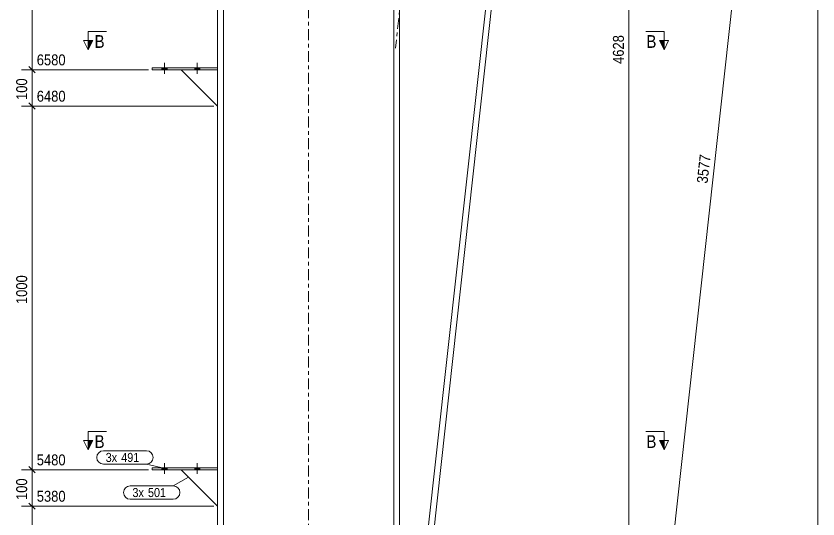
# Model space of a CAD drawing. Header units: millimetres. Extents: x 2 to 579, y 1 to 825.
# Drawn here: x 161.4 to 381.8, y 281.4 to 419.7 of the extents above; entities that cross this region are included whole.
import ezdxf

# ---------------------------------------------------------------- set-up
doc = ezdxf.new("R2010")
doc.units = ezdxf.units.MM
for name, pattern in [('XKITLINE00', [0]), ('XKITLINE01', [4, 1, -1, 1, -1]), ('XKITLINE03', [6, 3, -1, 1, -1])]:
    doc.linetypes.add(name, pattern=pattern)
for name, color, linetype, lineweight in [('Bolt', 3, 'Continuous', 0), ('Dimensions', 7, 'Continuous', 0), ('Part', 2, 'Continuous', 0), ('PartMark', 7, 'Continuous', 0), ('Section', 6, 'Continuous', 0)]:
    doc.layers.add(name, color=color, linetype=linetype, lineweight=lineweight)
doc.styles.add('ARIAL', font='ARIAL.TTF')

# ---------------------------------------------------------------- blocks, each defined once
blk = doc.blocks.new('*A12')
at = {"layer": 'Bolt'}
for points in [[(201.48, 294.9), (201.48, 295.4), (202.88, 295.4), (202.88, 294.9)], [(201.48, 294.9), (201.48, 295.4), (202.88, 295.4), (202.88, 294.9)], [(210.48, 294.9), (210.48, 295.4), (211.88, 295.4), (211.88, 294.9)], [(210.48, 294.9), (210.48, 295.4), (211.88, 295.4), (211.88, 294.9)]]:
    blk.add_hatch(color=3, dxfattribs=at).paths.add_polyline_path(points, flags=17)
at = {"layer": 'Bolt', "color": 3, "linetype": 'XKITLINE00', "lineweight": 0}
for p, q in [((201.48, 294.9), (201.48, 295.4)), ((201.48, 294.9), (201.48, 295.4)), ((202.18, 293.74), (202.18, 296.74)), ((202.18, 293.74), (202.18, 296.74)), ((202.88, 294.9), (202.88, 295.4)), ((202.88, 294.9), (202.88, 295.4)), ((210.48, 294.9), (210.48, 295.4)), ((210.48, 294.9), (210.48, 295.4)), ((211.18, 293.74), (211.18, 296.74)), ((211.18, 293.74), (211.18, 296.74)), ((211.88, 294.9), (211.88, 295.4)), ((211.88, 294.9), (211.88, 295.4))]:
    blk.add_line(p, q, dxfattribs=at)
blk = doc.blocks.new('*A13')
at = {"layer": 'Bolt'}
for points in [[(201.48, 404.9), (201.48, 405.4), (202.88, 405.4), (202.88, 404.9)], [(201.48, 404.9), (201.48, 405.4), (202.88, 405.4), (202.88, 404.9)], [(210.48, 404.9), (210.48, 405.4), (211.88, 405.4), (211.88, 404.9)], [(210.48, 404.9), (210.48, 405.4), (211.88, 405.4), (211.88, 404.9)]]:
    blk.add_hatch(color=3, dxfattribs=at).paths.add_polyline_path(points, flags=17)
at = {"layer": 'Bolt', "color": 3, "linetype": 'XKITLINE00', "lineweight": 0}
for p, q in [((202.18, 403.74), (202.18, 406.74)), ((202.18, 403.74), (202.18, 406.74)), ((211.18, 403.74), (211.18, 406.74)), ((211.18, 403.74), (211.18, 406.74)), ((201.48, 404.9), (201.48, 405.4)), ((201.48, 404.9), (201.48, 405.4)), ((202.88, 404.9), (202.88, 405.4)), ((202.88, 404.9), (202.88, 405.4)), ((210.48, 404.9), (210.48, 405.4)), ((210.48, 404.9), (210.48, 405.4)), ((211.88, 404.9), (211.88, 405.4)), ((211.88, 404.9), (211.88, 405.4))]:
    blk.add_line(p, q, dxfattribs=at)
blk = doc.blocks.new('*A23')
at = {"layer": 'Part', "color": 2, "linetype": 'XKITLINE00', "lineweight": 0}
for p, q in [((216.78, 642.33), (216.78, 125.03)), ((266.78, 125.03), (266.78, 607.38)), ((218.38, 604.03), (218.38, 125.03)), ((265.18, 604.03), (265.18, 125.03))]:
    blk.add_line(p, q, dxfattribs=at)
at = {"layer": 'Part', "color": 7, "linetype": 'XKITLINE03', "lineweight": 0}
blk.add_line((241.78, 125.03), (241.78, 634.85), dxfattribs=at)
blk = doc.blocks.new('*A24')
at = {"layer": 'Part', "color": 2, "linetype": 'XKITLINE00', "lineweight": 0}
blk.add_line((206.78, 294.9), (216.78, 284.9), dxfattribs=at)
at = {"layer": 'Part', "color": 7, "linetype": 'XKITLINE01', "lineweight": 0}
for p, q in [((216.78, 294.9), (206.78, 294.9)), ((216.78, 284.9), (216.78, 294.9))]:
    blk.add_line(p, q, dxfattribs=at)
blk = doc.blocks.new('*A25')
at = {"layer": 'Part', "color": 2, "linetype": 'XKITLINE00', "lineweight": 0}
for p, q in [((198.78, 294.9), (198.78, 295.4)), ((198.78, 295.4), (216.78, 295.4)), ((198.78, 294.9), (216.78, 294.9))]:
    blk.add_line(p, q, dxfattribs=at)
at = {"layer": 'Part', "color": 7, "linetype": 'XKITLINE01', "lineweight": 0}
blk.add_line((216.78, 295.4), (216.78, 294.9), dxfattribs=at)
blk = doc.blocks.new('*A27')
at = {"layer": 'Part', "color": 2, "linetype": 'XKITLINE00', "lineweight": 0}
for p, q in [((198.78, 404.9), (198.78, 405.4)), ((198.78, 405.4), (216.78, 405.4)), ((198.78, 404.9), (216.78, 404.9))]:
    blk.add_line(p, q, dxfattribs=at)
at = {"layer": 'Part', "color": 7, "linetype": 'XKITLINE01', "lineweight": 0}
blk.add_line((216.78, 405.4), (216.78, 404.9), dxfattribs=at)
blk = doc.blocks.new('*A28')
at = {"layer": 'Part', "color": 2, "linetype": 'XKITLINE00', "lineweight": 0}
blk.add_line((206.78, 404.9), (216.78, 394.9), dxfattribs=at)
at = {"layer": 'Part', "color": 7, "linetype": 'XKITLINE01', "lineweight": 0}
for p, q in [((216.78, 404.9), (206.78, 404.9)), ((216.78, 394.9), (216.78, 404.9))]:
    blk.add_line(p, q, dxfattribs=at)
blk = doc.blocks.new('*A36')
at = {"layer": 'Part', "color": 7, "linetype": 'XKITLINE03', "lineweight": 0}
blk.add_line((287, 603.95), (265.68, 410.77), dxfattribs=at)
at = {"layer": 'Part', "color": 7, "linetype": 'XKITLINE01', "lineweight": 0}
blk.add_line((266.78, 207.38), (266.78, 605.91), dxfattribs=at)
at = {"layer": 'Part', "color": 2, "linetype": 'XKITLINE00', "lineweight": 0}
for p, q in [((307.76, 578.74), (266.78, 207.38)), ((268.37, 207.2), (309.26, 577.69))]:
    blk.add_line(p, q, dxfattribs=at)
blk = doc.blocks.new('*A136')
at = {"layer": 'Section'}
for points in [[(182.46, 302.9), (181.21, 300.4), (181.21, 302.9)], [(339.47, 302.9), (339.47, 300.4), (338.22, 302.9)]]:
    blk.add_hatch(color=3, dxfattribs=at).paths.add_polyline_path(points, flags=17)
at = {"layer": 'Section', "color": 1, "linetype": 'XKITLINE00', "lineweight": 0}
for p, q in [((181.21, 305.4), (186.21, 305.4)), ((181.21, 305.4), (181.21, 300.4)), ((339.47, 305.4), (334.47, 305.4)), ((339.47, 305.4), (339.47, 300.4))]:
    blk.add_line(p, q, dxfattribs=at)
at = {"layer": 'Section', "color": 3, "linetype": 'XKITLINE00', "lineweight": 0}
for p, q in [((181.21, 300.4), (179.96, 302.9)), ((182.46, 302.9), (179.96, 302.9)), ((181.21, 300.4), (182.46, 302.9)), ((338.22, 302.9), (340.72, 302.9)), ((339.47, 300.4), (338.22, 302.9)), ((340.72, 302.9), (339.47, 300.4))]:
    blk.add_line(p, q, dxfattribs=at)
at = {"layer": 'Section', "color": 7, "style": 'ARIAL', "width": 0.85}
for p in [(182.96, 300.9), (334.61, 300.9)]:
    blk.add_text('B', height=3.5, dxfattribs=at).set_placement(p)
blk = doc.blocks.new('*A141')
at = {"layer": 'Section'}
for points in [[(182.46, 412.9), (181.21, 410.4), (181.21, 412.9)], [(339.47, 412.9), (339.47, 410.4), (338.22, 412.9)]]:
    blk.add_hatch(color=3, dxfattribs=at).paths.add_polyline_path(points, flags=17)
at = {"layer": 'Section', "color": 1, "linetype": 'XKITLINE00', "lineweight": 0}
for p, q in [((181.21, 415.4), (186.21, 415.4)), ((181.21, 415.4), (181.21, 410.4)), ((339.47, 415.4), (334.47, 415.4)), ((339.47, 415.4), (339.47, 410.4))]:
    blk.add_line(p, q, dxfattribs=at)
at = {"layer": 'Section', "color": 3, "linetype": 'XKITLINE00', "lineweight": 0}
for p, q in [((181.21, 410.4), (179.96, 412.9)), ((182.46, 412.9), (179.96, 412.9)), ((181.21, 410.4), (182.46, 412.9)), ((338.22, 412.9), (340.72, 412.9)), ((339.47, 410.4), (338.22, 412.9)), ((340.72, 412.9), (339.47, 410.4))]:
    blk.add_line(p, q, dxfattribs=at)
at = {"layer": 'Section', "color": 7, "style": 'ARIAL', "width": 0.85}
for p in [(182.96, 410.9), (334.61, 410.9)]:
    blk.add_text('B', height=3.5, dxfattribs=at).set_placement(p)
blk = doc.blocks.new('*A155')
at = {"layer": 'Dimensions', "color": 7, "linetype": 'XKITLINE00', "lineweight": 0}
blk.add_line((381.78, 258.27), (381.78, 642.33), dxfattribs=at)
blk = doc.blocks.new('*A160')
at = {"layer": 'Dimensions', "color": 7, "linetype": 'XKITLINE00', "lineweight": 0}
blk.add_line((329.78, 179.53), (329.78, 642.33), dxfattribs=at)
at = {"layer": 'Dimensions', "color": 3, "style": 'ARIAL', "width": 0.85}
blk.add_text('4628', height=3, rotation=90.0002, dxfattribs=at).set_placement((328.43, 406.48))
blk = doc.blocks.new('*A161')
at = {"layer": 'Dimensions', "color": 7, "linetype": 'XKITLINE00', "lineweight": 0}
for p, q in [((215.78, 284.9), (162.93, 284.9)), ((164.93, 285.75), (166.63, 284.06)), ((165.78, 96.93), (165.78, 284.9)), ((164.93, 97.78), (166.63, 96.08)), ((215.78, 96.93), (162.93, 96.93))]:
    blk.add_line(p, q, dxfattribs=at)
at = {"layer": 'Dimensions', "color": 3}
for p in [(165.78, 284.9), (165.78, 96.93)]:
    blk.add_point(p, dxfattribs=at)
at = {"layer": 'Dimensions', "color": 3, "style": 'ARIAL', "width": 0.85}
blk.add_text('5380', height=3, dxfattribs=at).set_placement((167.08, 286.1))
blk.add_text('5380', height=3, rotation=90.0002, dxfattribs=at).set_placement((164.43, 186.47))
blk = doc.blocks.new('*A162')
at = {"layer": 'Dimensions', "color": 7, "linetype": 'XKITLINE00', "lineweight": 0}
for p, q in [((164.93, 295.75), (166.63, 294.06)), ((197.78, 294.9), (162.93, 294.9)), ((165.78, 284.9), (165.78, 294.9)), ((215.78, 284.9), (162.93, 284.9)), ((164.93, 285.75), (166.63, 284.06))]:
    blk.add_line(p, q, dxfattribs=at)
at = {"layer": 'Dimensions', "color": 3}
for p in [(165.78, 294.9), (165.78, 284.9)]:
    blk.add_point(p, dxfattribs=at)
at = {"layer": 'Dimensions', "color": 3, "style": 'ARIAL', "width": 0.85}
blk.add_text('5480', height=3, dxfattribs=at).set_placement((167.08, 296.1))
blk.add_text('100', height=3, rotation=90.0002, dxfattribs=at).set_placement((164.43, 286.57))
blk = doc.blocks.new('*A163')
at = {"layer": 'Dimensions', "color": 7, "linetype": 'XKITLINE00', "lineweight": 0}
for p, q in [((215.78, 394.9), (162.93, 394.9)), ((164.93, 395.75), (166.63, 394.06)), ((165.78, 294.9), (165.78, 394.9)), ((164.93, 295.75), (166.63, 294.06)), ((197.78, 294.9), (162.93, 294.9))]:
    blk.add_line(p, q, dxfattribs=at)
at = {"layer": 'Dimensions', "color": 3}
for p in [(165.78, 394.9), (165.78, 294.9)]:
    blk.add_point(p, dxfattribs=at)
at = {"layer": 'Dimensions', "color": 3, "style": 'ARIAL', "width": 0.85}
blk.add_text('6480', height=3, dxfattribs=at).set_placement((167.08, 396.1))
blk.add_text('1000', height=3, rotation=90.0002, dxfattribs=at).set_placement((164.43, 340.45))
blk = doc.blocks.new('*A164')
at = {"layer": 'Dimensions', "color": 7, "linetype": 'XKITLINE00', "lineweight": 0}
for p, q in [((164.93, 405.75), (166.63, 404.06)), ((197.78, 404.9), (162.93, 404.9)), ((165.78, 394.9), (165.78, 404.9)), ((215.78, 394.9), (162.93, 394.9)), ((164.93, 395.75), (166.63, 394.06))]:
    blk.add_line(p, q, dxfattribs=at)
at = {"layer": 'Dimensions', "color": 3}
for p in [(165.78, 404.9), (165.78, 394.9)]:
    blk.add_point(p, dxfattribs=at)
at = {"layer": 'Dimensions', "color": 3, "style": 'ARIAL', "width": 0.85}
blk.add_text('6580', height=3, dxfattribs=at).set_placement((167.08, 406.1))
blk.add_text('100', height=3, rotation=90.0002, dxfattribs=at).set_placement((164.43, 396.57))
blk = doc.blocks.new('*A165')
at = {"layer": 'Dimensions', "color": 7, "linetype": 'XKITLINE00', "lineweight": 0}
for p, q in [((215.78, 524.9), (162.93, 524.9)), ((164.93, 525.75), (166.63, 524.06)), ((165.78, 404.9), (165.78, 524.9)), ((164.93, 405.75), (166.63, 404.06)), ((197.78, 404.9), (162.93, 404.9))]:
    blk.add_line(p, q, dxfattribs=at)
at = {"layer": 'Dimensions', "color": 3}
for p in [(165.78, 524.9), (165.78, 404.9)]:
    blk.add_point(p, dxfattribs=at)
at = {"layer": 'Dimensions', "color": 3, "style": 'ARIAL', "width": 0.85}
blk.add_text('7780', height=3, dxfattribs=at).set_placement((167.08, 526.1))
blk.add_text('1200', height=3, rotation=90.0002, dxfattribs=at).set_placement((164.43, 460.45))
blk = doc.blocks.new('*A170')
at = {"layer": 'Dimensions', "color": 7, "linetype": 'XKITLINE00', "lineweight": 0}
blk.add_line((333.64, 200), (372.88, 555.58), dxfattribs=at)
at = {"layer": 'Dimensions', "color": 3, "style": 'ARIAL', "width": 0.85}
blk.add_text('3577', height=3, rotation=83.7034, dxfattribs=at).set_placement((351.43, 373.51))
blk = doc.blocks.new('*A190')
at = {"layer": 'PartMark', "color": 7, "linetype": 'XKITLINE00', "lineweight": 0}
for p, q in [((185.43, 300.13), (197.21, 300.13)), ((185.43, 296.43), (197.21, 296.43)), ((202.41, 295.28), (197.21, 296.43))]:
    blk.add_line(p, q, dxfattribs=at)
for centre, start, end in [((185.43, 298.28), 90, 270), ((197.21, 298.28), 270, 90)]:
    blk.add_arc(centre, 1.85, start, end, dxfattribs=at)
at = {"layer": 'PartMark', "color": 3, "style": 'ARIAL', "width": 0.85}
for s, p in [('3x', (186.03, 297.03)), ('491', (190.3, 297.03))]:
    blk.add_text(s, height=2.5, dxfattribs=at).set_placement(p)
blk = doc.blocks.new('*A191')
at = {"layer": 'PartMark', "color": 7, "linetype": 'XKITLINE00', "lineweight": 0}
for p, q in [((208.81, 292.88), (204.57, 290.48)), ((192.78, 290.48), (204.57, 290.48)), ((192.78, 286.78), (204.57, 286.78))]:
    blk.add_line(p, q, dxfattribs=at)
for centre, start, end in [((192.78, 288.63), 90, 270), ((204.57, 288.63), 270, 90)]:
    blk.add_arc(centre, 1.85, start, end, dxfattribs=at)
at = {"layer": 'PartMark', "color": 3, "style": 'ARIAL', "width": 0.85}
for s, p in [('3x', (193.38, 287.38)), ('501', (197.65, 287.38))]:
    blk.add_text(s, height=2.5, dxfattribs=at).set_placement(p)

msp = doc.modelspace()

# ---------------------------------------------------------------- block references
at = {"lineweight": 0}
for name in ['*A155', '*A160', '*A36', '*A170', '*A165', '*A141', '*A164', '*A13', '*A27', '*A28', '*A163', '*A136', '*A190', '*A162', '*A25', '*A12', '*A24', '*A191', '*A161']:
    msp.add_blockref(name, (0, 0), dxfattribs=at)
at = {"layer": 'Part', "lineweight": 0}
msp.add_blockref('*A23', (0, 0), dxfattribs=at)

doc.saveas('drawing.dxf')
